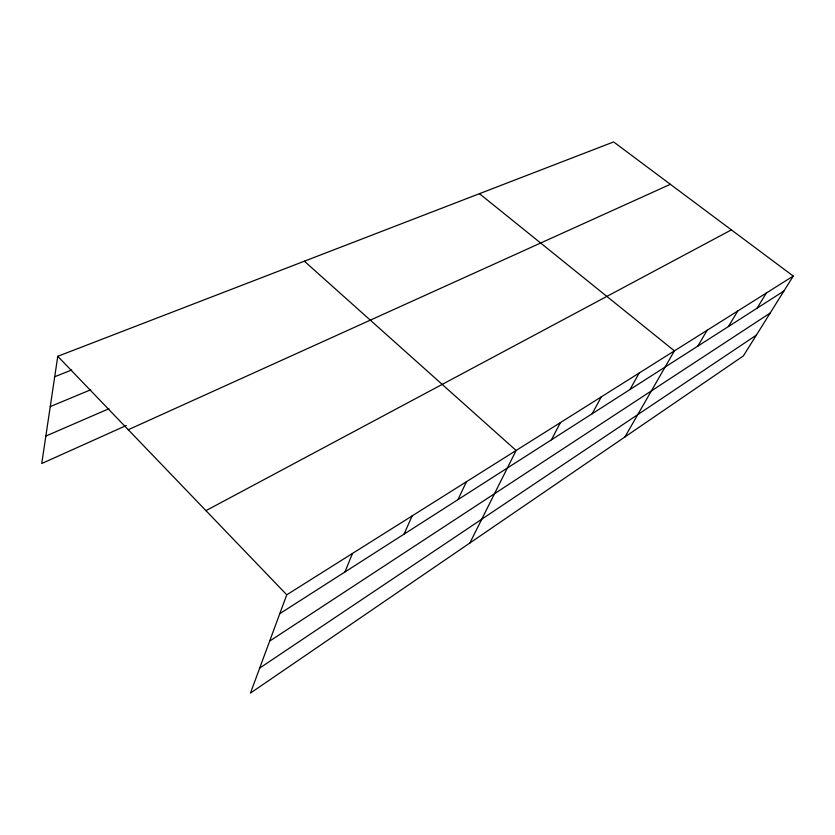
<?xml version="1.0" encoding="UTF-8"?>
<svg xmlns="http://www.w3.org/2000/svg" width="835" height="835" viewBox="0 0 835 835"><rect width="100%" height="100%" fill="white"/><g stroke="black" fill="none" stroke-linecap="round" stroke-linejoin="round"><path stroke-width="1.25" d="M793.25 276.082L286.749 594.802L250.469 693.071L743.39 355.908L793.25 276.082L613.631 141.929L57.761 356.305L41.75 463.498L126.252 425.526M344.918 571.975L352.516 553.417M404.046 534.139L412.146 515.894M457.966 499.622L466.452 481.722M469.865 543L516.114 450.472L304.358 261.198M551.424 439.815L560.41 422.593M592.182 413.732L601.315 396.855M629.966 389.548L639.213 373.015M624.935 436.935L674.398 350.867L479.447 193.678M697.83 346.118L707.172 330.242M728.412 326.548L737.775 310.996M757.053 308.219L766.405 292.981M259.695 668.073L756.374 335.117M269.653 641.103L770.152 313.062M279.788 613.662L783.919 291.018M205.942 510.644L731.387 229.875M128.266 429.733L670.369 184.305M45.852 436.058L108.957 408.722M50.246 406.593L90.733 389.768M54.703 376.742L71.674 369.999M57.761 356.305L286.749 594.802"/></g></svg>
